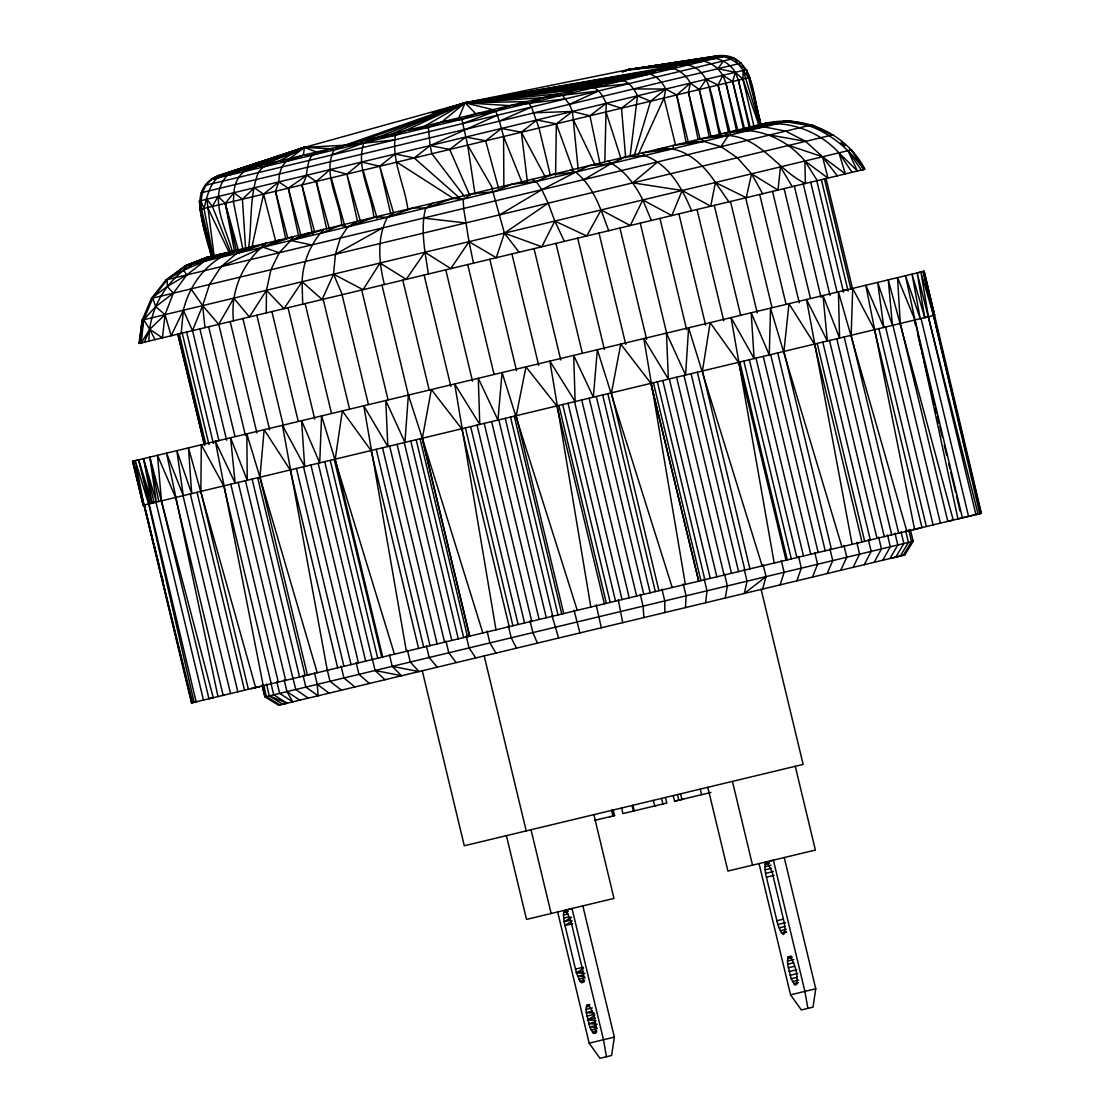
<?xml version="1.0" encoding="UTF-8"?>
<svg xmlns="http://www.w3.org/2000/svg" width="1114" height="1114" viewBox="0 0 1114 1114"><rect width="100%" height="100%" fill="white"/><g stroke="black" fill="none" stroke-linecap="round" stroke-linejoin="round"><path stroke-width="1.5" d="M266.232 312.937L266.483 290.281L270.925 269.727L279.21 252.739L290.782 240.513L292.968 236.767L262.974 247.183L221.045 266.706L209.516 284.46L202.637 305.612L192.471 330.649L183.378 310.235C189.714 283.583 208.402 259.841 234.692 250.747L204.419 261.247L183.629 270.215L166 279.92L151.407 298.413L142.188 320.122L139.027 343.474L864.91 169.203C846.501 133.624 803.988 114.157 765.012 123.431L787.514 121.259L805.714 124.308M233.494 320.804C230.097 290.893 243.131 261.804 266.246 243.172L236.419 253.56L221.045 266.706M622.28 72.145L628.547 69.597L714.171 56.577C726.634 53.778 736.897 63.247 746.45 69.653L749.471 77.479L761.113 125.353C752.841 101.653 755.765 52.08 717.778 55.714L628.547 69.597L465.109 102.794L395.484 135.226C391.223 160.472 404.772 184.966 407.919 209.599M555.58 175.19L556.359 123.849L572.429 111.442L589.919 115.786L606.211 103.324L621.515 108.197L637.514 95.818L650.59 101.221L665.74 89.036L676.671 94.955L688.341 142.272M432.636 203.235L425.645 208.137C420.103 229.79 425.228 252.377 428.361 274.016M604.818 161.669L606.211 103.324C602.939 96.25 598.483 87.491 589.863 86.419L465.109 102.794L304.414 147.41L218.483 175.58C183.142 189.714 208.234 232.408 211.563 257.278M685.458 607.59L686.113 595.809L683.272 584.001M586.103 1009.423L586.716 1005.301L588.471 1004.884C594.11 1012.668 596.7 1023.432 595.21 1032.929L593.456 1033.346L589.766 1027.08L586.284 1012.556L586.103 1009.423L592.314 1007.933M787.501 961.076L788.113 956.954L789.868 956.536C795.507 964.32 798.084 975.084 796.607 984.581L794.853 984.999L791.163 978.733L787.682 964.209L787.501 961.076L793.697 959.586M149.011 341.079C148.357 304.15 173.06 268.906 208.123 257.139L184.966 265.912L166 279.92M563.447 915.054L564.06 910.932L565.815 910.5L570.674 920.192L582.942 971.269L583.625 977.995L582.246 982.813L580.088 981.281L576.398 972.842L564.13 921.765L563.447 915.054L568.098 913.926M764.845 866.692L765.457 862.57L767.212 862.152L772.072 871.844L784.34 922.921L785.022 929.633L783.643 934.465L781.485 932.933L777.781 924.495L765.527 873.418L764.845 866.692L771.041 865.202M211.632 257.264C205.143 232.645 184.994 181.777 225.334 173.937L304.414 147.41L345.034 145.196L394.523 139.918M248.631 247.698C252.029 222.87 249.285 196.343 258.253 172.628C268.85 157.826 289.932 156.851 304.414 147.41L330.496 148.691L334.033 149.972L345.034 145.196L465.109 102.794L676.574 65.615C715.049 57.803 712.069 112.361 720.995 134.153M140.559 338.266L140.851 334.966M141.297 330.023L142.188 320.122L851.486 149.833L864.561 169.3L858.323 161.112M357.608 221.24L347.874 226.81L340.299 238.076L335.411 254.243L333.559 274.169L322.127 299.527L302.103 281.731C302.883 262.055 310.43 243.813 323.631 229.4L290.782 240.513L311.655 244.955M181.178 333.365L183.378 310.235L171.152 335.774L165.053 314.635L155.654 306.656L152.827 298.079L167.351 279.586L186.233 265.605L206.981 257.404L765.29 123.362M832.005 135.017L833.439 134.683L152.827 298.079L143.678 319.76L141.186 342.959L149.722 329.312L165.053 314.635L173.38 293.135L186.818 274.921L204.419 261.247L226.671 252.683L203.667 259.005L186.233 265.605L183.629 270.215L186.818 274.921L167.225 286.479L151.407 298.413M165.053 314.635L162.421 337.862L149.722 329.312L143.678 319.76L155.654 306.656L173.38 293.135L167.225 286.479L167.351 279.586L812.022 124.824L830.473 134.237M705.635 602.744L707 590.796L704.159 578.988M142.188 320.122L139.389 343.391L143.678 319.76M630.106 156.113L637.514 95.818C633.852 88.159 627.725 79.79 618.423 79.567L465.109 102.794L435.351 111.957M285.699 238.647L275.506 191.274L278.779 181.944L279.475 173.951L281.898 166.961L285.852 161.544L304.414 147.41L223.051 174.48L258.88 165.889L262.82 167.072L279.377 160.959L285.852 161.544L303.398 155.194L304.414 147.41L316.599 152.033C303.746 158.606 310.207 175.316 301.908 184.938L312.574 233.982M582.845 905.891L614.357 1037.12L611.6 1055.501L599.959 1058.3L589.153 1043.177L557.654 911.948M784.242 857.543L815.754 988.772L812.997 1007.153L801.356 1009.952L790.55 994.83L759.052 863.587M394.189 212.468L387.435 217.3C376.56 237.895 378.913 262.737 384.4 284.571M725.298 598.037L727.345 585.908L724.504 574.1M638.169 154.762L664.028 97.99L665.74 89.036C661.632 80.821 654.029 73.037 644.198 73.385L465.109 102.794L443.539 109.52M334.033 149.972C321.974 173.923 340.299 200.868 341.761 225.195M698.144 139.64L688.438 92.128L690.388 83.118C685.792 74.415 676.964 67.258 666.687 67.982L465.109 102.794L443.567 109.618M251.736 247.907L263.558 194.142L278.779 181.944L288.303 188.196L300.808 235.026M762.63 589.069L766 576.634L763.16 564.826M625.567 71.073L628.547 69.597L710.648 57.427C720.619 58.457 730.143 63.498 735.282 72.34L732.692 81.503L743.428 128.764M634.298 155.417L650.59 101.221M213.136 256.902L204.001 208.429C207.371 195.967 209.543 181.972 221.783 174.787L304.414 147.41L279.377 160.959M780.162 584.864L784.131 572.276L781.29 560.467M492.123 188.948L504.433 233.146L496.273 257.71L469.008 241.654L463.661 208.457L463.173 199.127L472.183 193.739L493.335 191.887L512.022 184.172L536.238 181.582L551.319 174.731L575.646 172.127L589.292 165.624L611.126 163.605L625.177 157.004L644.63 155.556C668.943 164.078 682.241 188.391 691.627 210.811M796.802 580.867L801.356 568.14L798.515 556.332M812.482 577.094L817.592 564.241L814.752 552.433M658.221 149.081C682.687 144.764 702.99 163.535 715.439 182.501L710.69 206.229L682.172 190.48L671.826 215.559L642.806 199.935C634.896 183.921 623.812 169.3 607.548 161.238M144.388 342.193L149.722 329.312L155.027 339.631M827.131 573.585L832.757 560.607L829.916 548.798M840.694 570.326L846.793 557.237L843.952 545.428M853.087 567.346L859.618 554.159L856.791 542.337M293.4 152.172L304.414 147.41L229.874 172.851C205.77 194.379 226.031 227.409 232.534 252.251M864.269 564.659L871.19 551.374L868.349 539.566M874.17 562.292L881.453 548.91L878.612 537.101M882.761 560.231L890.337 546.779L887.496 534.971M230.807 252.669L212.398 206.424L218.024 196.524L225.279 203.333L238.493 250.817M890.002 558.49L897.828 544.983L894.988 533.174M895.837 557.084L903.872 543.535L901.031 531.726M263.531 684.776L266.357 696.584L279.948 704.953L278.556 705.287L904.846 554.925L913.202 541.293L910.291 529.498M687.756 141.979L703.7 141.381L721.009 146.672L728.319 135.462C761.447 137.997 777.656 169.996 805.352 183.504L804.935 161.001C787.695 140.448 761.085 127.595 734.015 130.881L764.148 126.871L785.676 131.146L805.617 141.353L822.564 156.782L845.387 173.895L838.967 152.841C819.166 131.285 789.241 120.089 760.18 124.601L788.768 120.953C819.946 124.671 846.083 144.333 863.837 169.467L861.331 170.066L847.991 150.669L857.418 171.013L838.967 152.841L852.099 172.28M723.459 60.95L717.931 68.692L722.889 75.32L725.924 83.132L737.746 130.129M234.581 251.764L225.279 203.333L233.954 192.694C234.33 182.278 240.123 171.96 250.065 168.005L304.414 147.41L220.266 175.163M245.623 249.104L242.434 199.211L254.326 187.806L263.558 194.142L275.687 241.056M657.803 161.836L632.766 182.849L682.172 190.48M408.225 130.032L428.361 127.33L441.798 121.969L465.109 102.794L655.881 70.572L673.469 68.483L726.272 55.811L717.834 55.7L716.553 56.006L726.272 55.811M326.639 228.83L316.251 181.485L329.953 169.648L346.9 174.132L361.618 162.045L379.735 166.251L395.205 153.983L414.213 157.965L430.115 145.6L449.708 149.443L465.749 137.05L485.648 140.824L501.523 128.458L521.394 132.232L536.795 119.992L556.359 123.849L573.209 170.456M766 576.634L744.319 593.456L747.034 581.188L744.208 569.379M519.068 252.237L504.433 233.146L548.172 203.166L541.822 189.686L536.238 181.582L531.782 179.424M584.989 973.427L576.398 972.842L583.416 968.317M572.109 920.986L564.923 925.553L572.68 923.687M596.06 1020.73L587.579 1019.937L594.765 1015.369M655.881 70.572L650.256 74.053L465.109 102.794L443.72 109.701M462.199 104.535L465.109 102.794L623.673 80.445L631.694 76.379M571.524 917.351L564.13 921.765L570.34 920.275M499.726 214.793L541.822 189.686L575.646 172.127C593.846 186.428 600.961 209.836 608.704 230.723M214.167 178.755L219.04 175.873M584.001 179.563L611.126 163.605M335.411 254.243L382.631 227.91M219.5 175.344L211.089 179.493L218.734 175.525M225.334 173.937L218.121 177.808L229.874 172.851M462.045 104.284L465.109 102.794L475.372 101.513M211.089 179.493L218.734 175.873M464.413 196.384L431.87 153.732L430.115 145.6L497.359 115.229L495.605 111.191L492.889 109.701L465.109 102.794L443.79 109.826M221.783 174.787L212.412 179.173L673.469 68.483L676.574 65.615L628.547 69.597L714.464 56.508L258.88 165.889L243.632 171.681L242.267 169.871L228.635 175.274L235.527 171.486L304.414 147.41L258.88 165.889M451.992 107.417L465.109 102.794L559.019 93.827L562.389 95.15L569.393 104.354L598.622 90.916L542.936 97.684L465.109 102.794L451.964 107.264M470.289 102.237L465.109 102.794L363.874 142.815L360.156 141.575L465.109 102.794L594.194 87.519L604.456 82.923M522.132 182.724L503.584 136.507L499.378 121.161L531.475 107.041L539.009 128.013L550.511 175.915M279.085 240.095L262.974 247.183L279.21 252.739M207.608 258.142L212.092 256.178L187.946 265.202L197.596 261.595M290.782 240.513L307.854 233.188M458.815 105.496L465.109 102.794L470.233 102.377M254.535 245.985L236.419 253.56L243.994 248.519L220.029 257.501M562.389 95.15L574.685 90.067M321.097 233.23L340.243 225.418L347.874 226.81L375.613 216.924L387.435 217.3L413.224 207.886L425.645 208.137L452.326 198.501L463.173 199.127M187.946 265.202L207.26 257.334L184.966 265.912L192.555 264.088M290.141 153.036L304.414 147.41L228.732 172.962M565.94 98.77L509.794 105.649L495.605 111.191L475.859 113.795L461.934 119.268L441.798 121.969M375.766 137.83L395.484 135.226L391.822 133.972L465.109 102.794L526.49 101.639L528.83 103.212L542.936 97.684M208.123 257.139L186.233 265.605L785.802 121.663L808.834 125.576M331.401 155.069L363.874 142.815C355.477 167.504 371.672 193.042 373.831 217.495M475.01 194.031L467.671 145.14L462.756 123.543L495.605 111.191M768.228 863.002L764.984 864.227L769.649 863.099M200.826 260.384L212.092 256.178M285.1 154.567L304.414 147.41L232.366 172.252M242.267 169.871L304.414 147.41L274.893 157.896M330.496 148.691L312.282 155.194L303.398 155.194M210.671 256.526L203.667 259.005L204.419 261.247M565.815 910.5L571.997 908.495L603.496 1039.738L606.476 1056.74M767.212 862.152L773.381 860.147L804.893 991.376L807.873 1008.379M214.626 255.566L203.667 259.005L219.973 254.284M431.926 113.141L440.225 110.565M904.777 554.939L903.245 555.301L911.544 541.696L908.704 529.874M201.091 192.778L741.2 63.108L739.807 63.442M205.241 227.353L211.883 257.209L200.255 209.335L749.583 77.451L761.085 125.353L749.471 77.479L746.812 72.995M810.672 125.144L812.022 124.824M850.01 150.181L851.486 149.833L863.837 169.467M322.127 299.527L323.185 299.262L349.518 408.935M205.658 443.748L204.308 444.068M737.44 362.579L739.78 362.022L787.278 559.896M211.66 698.088L212.677 697.851M222.995 695.373L223.775 695.178L222.619 695.456M259.144 686.697L259.854 686.516L254.438 687.825M143.971 505.06L191.483 702.934L196.134 701.82L138.679 459.831L132.622 461.28L143.233 505.241L143.971 505.06L135.226 460.653L148.622 503.946L194.115 702.307M469.648 636.15L422.136 438.275L420.034 438.791L467.532 636.665L469.648 636.15L422.331 438.234L408.351 395.08L404.939 442.411L385.792 400.497L387.839 446.519L363.763 405.788L406.401 651.342M530.236 621.612L531.712 621.25L484.214 423.376M858.797 542.727L858.031 542.908M908.899 530.696L910.556 530.292M912.993 529.721L914.204 529.428M976.727 514.417L981.378 513.303L924.105 271.259L132.622 461.28L143.344 505.213L934.493 315.276L924.105 271.259L918.047 272.721M949.852 520.865L949.086 521.046L953.236 520.057L888.262 279.865L892.439 325.372L877.665 282.413L883.82 327.446L865.787 285.268L914.58 529.331M917.24 528.69L915.262 529.164L920.624 527.883M913.202 541.293L264.923 696.932L262.096 685.11L265.007 696.904L278.625 705.259M609.706 816.757L610.569 816.548M614.594 815.587L613.466 815.852L612.129 810.268L613.257 810.003L614.594 815.587L594.486 820.405M205.101 185.397L734.265 58.36L748.524 77.701M212.036 257.167L200.255 209.335L199.392 200.993L746.45 69.653L760.848 125.409M200.255 209.335L201.188 209.112L199.392 200.993M784.688 121.941L788.768 120.953L761.6 124.253M140.099 343.223L142.606 342.625M204.572 445.516L177.836 334.158L179.493 333.768M850.845 288.846L852.502 288.456M213.039 441.979L218.929 440.559M843.173 290.698L847.754 289.598M685.375 584.363L643.808 338.559L668.386 379.164L669.347 378.927L716.845 576.801M974.513 514.947L957.984 518.915L905.473 275.743L920.234 318.701L912.032 274.169L924.731 317.615L928.394 316.738L920.93 272.025L933.532 315.513L981.044 513.373M194.783 702.14L196.941 701.625M250.887 688.675L256.29 687.38M310.722 674.304L307.45 675.098L259.938 477.224L246.848 433.861L247.238 480.273L230.57 437.774L235.165 483.17L215.378 441.409L263.238 685.709M947.917 521.338L948.975 521.073M191.483 702.934L981.378 513.303M262.291 685.932L263.948 685.542M913.717 529.54L916.321 528.913M951.899 520.377L953.111 520.085M270.897 683.007L273.738 694.816L287.064 703.24L282.775 704.271L269.31 695.874L266.469 684.066M890.643 558.337L900.265 556.025L908.453 542.434L905.612 530.626M900.627 555.942L903.468 555.259M673.246 795.591L674.597 801.175L710.899 792.458M655.547 805.756L656.369 805.561M674.597 801.175L682.896 799.184M564.06 910.932L567.165 910.18M765.457 862.57L768.563 861.832M563.587 912.575L568.251 911.461M563.628 918.187L569.839 916.697M765.026 869.839L771.222 868.349M765.527 873.418L773.283 871.552M766.307 877.205L774.063 875.339M575.381 969.11L583.137 967.244M776.764 920.763L782.975 919.273M576.398 972.842L582.594 971.352M777.781 924.495L785.537 922.629M583.778 974.778L577.567 976.268L584.502 976.421M778.965 927.906L785.175 926.416M578.834 979.136L585.031 977.646M780.232 930.789L786.428 929.299M580.088 981.281L584.739 980.167M786.136 931.805L781.485 932.933L786.637 932.348M581.257 982.534L584.363 981.796M586.716 1005.301L589.821 1004.563M791.219 956.202L788.113 956.954L791.581 956.634M586.256 1006.945L589.348 1006.207M787.64 958.597L792.305 957.483M592.495 1011.066L586.284 1012.556L594.403 1013.253M787.682 964.209L793.892 962.719M586.786 1016.149L594.542 1014.283M788.183 967.801L794.393 966.311M587.579 1019.937L595.336 1018.071M788.963 971.575L796.733 969.723M594.792 1022.165L588.596 1023.655L597.188 1024.239M789.993 975.307L797.749 973.455M595.976 1025.59L589.766 1027.08L596.7 1027.233M791.163 978.733L797.373 977.243M591.033 1029.963L597.243 1028.473M792.43 981.601L798.627 980.111M592.286 1032.093L596.937 1030.979M793.683 983.746L798.334 982.632M593.456 1033.346L596.561 1032.608M589.153 1043.177L614.357 1037.12M790.55 994.83L815.754 988.772M650.924 383.355L698.715 581.16L650.924 383.355L620.749 344.087L611.447 392.838L658.945 590.712M749.471 77.479L760.681 125.45M767.295 123.64L760.876 124.657M635.481 69.054L628.547 69.597L705.998 58.541L715.745 58.332L628.547 69.597L635.467 69.374M700.233 59.933L704.076 61.145L693.381 61.576L628.547 69.597L704.076 61.145L711.484 63.832L717.931 68.692L735.282 72.34L742.899 79.052L759.191 125.812M643.836 67.717L628.547 69.597L635.37 68.873M647.234 67.286L650.632 66.868M749.137 130.463L724.211 133.234L728.319 135.462L701.026 138.79L703.7 141.381L673.469 145.419L672.953 148.761L642.096 152.952L644.63 155.556M594.194 87.519L628.895 83.647M770.651 123.111L787.514 121.259M638.768 68.511L643.878 67.968M763.299 123.849L785.802 121.663L765.012 123.431M755.668 125.673L778.101 123.515L749.778 127.093L764.148 126.871L742.551 128.82M710.648 57.427L723.181 56.549L714.171 56.577M470.233 102.585L465.109 102.794L424.907 126.021L428.361 127.33L430.115 145.6M721.956 56.243L724.949 56.132L716.734 55.965L724.949 56.132M534.205 112.793L572.429 111.442L578.18 169.272M775.539 123.097L778.825 123M713.197 135.88L728.319 135.462M633.643 88.925L665.74 89.036M470.205 102.934L465.109 102.794L458.815 117.889L461.934 119.268L462.756 123.543M509.794 105.649L465.109 102.794L475.859 113.795M423.501 218.093L465.652 222.967M769.621 135.003L805.617 141.353M389.399 654.559L392.239 666.367L418.975 671.575L410.286 662.036L407.446 650.214M372.271 658.666L375.112 670.475L401.541 675.752L392.239 666.367M726.537 56.633L732.915 58.68M788.67 145.419L822.564 156.782L837.324 175.831M504.433 233.146L541.808 246.779L554.828 221.059L548.172 203.166M570.521 170.122L575.646 172.127M269.31 695.874L287.064 703.24M816.771 127.971L821.338 130.087M685.486 63.47L688.382 64.904M396.807 162.143L453.384 198.445M284.14 679.818L286.98 691.641L299.861 700.163M721.009 146.672L737.343 157.742L751.56 173.826L762.644 193.766M308.313 698.144L295.739 689.538L292.898 677.716M314.454 672.55L317.295 684.358L329.145 693.145M242.434 199.211L233.954 192.694L233.341 201.397L242.963 249.745M341.427 690.193L329.995 681.308L327.168 669.5M354.865 686.962L343.92 677.966L341.079 666.158M841.014 142.606L844.872 145.85M369.416 683.467L358.973 674.346L356.146 662.538M414.213 157.965L459.817 198.181M375.112 670.475L384.998 679.721M190.995 288.916L202.637 305.612L218.692 324.355L233.815 298.12L249.369 316.989L266.483 290.281L284.028 308.662L302.103 281.731L302.688 304.192M437.217 667.189L429.168 657.497L426.328 645.688M212.398 206.424L206.856 199.211L214.194 256.652M456.183 662.635L448.789 652.79L445.948 640.982M728.932 201.857L715.439 182.501L746.269 197.693L751.56 173.826L777.99 190.076L780.482 166.877L792.249 186.651M528.83 103.212L531.475 107.041M475.775 657.928L469.064 647.916L466.237 636.108M817.272 180.649L804.935 161.001L827.939 178.087L822.564 156.782M495.911 653.096L489.909 642.917L487.069 631.109M467.671 145.14L492.75 188.572M286.98 691.641L292.759 701.876L279.642 693.395L276.801 681.587M544.788 176.082L521.394 132.232L527.34 181.471M516.492 648.167L511.215 637.807L508.374 625.984M573.348 119.769L595.224 165.178M207.636 207.566L229.414 253.003M564.38 241.362L554.828 221.059L586.716 236.001L601.142 209.933L630.273 225.543L642.806 199.935L651.342 220.488M449.708 149.443L469.76 195.298M537.421 643.14L532.868 632.599L530.041 620.79M569.393 104.354L572.429 111.442M342.277 294.681L333.559 274.169L363.067 289.696L380.041 263.015L406.192 279.336L424.921 252.237L450.822 268.627L469.008 241.654L473.492 263.183M204.001 208.429L200.785 200.659L201.537 209.028L212.412 257.083M735.282 72.34L738.359 80.152L750.182 127.428M558.601 638.043L551.959 615.527M497.359 115.229L499.378 121.161M605.988 111.929L621.125 158.954M577.261 610.319L502.08 372.577L497.958 420.075L478.296 378.3L479.772 424.448L454.679 383.968L495.981 629.828M672.215 587.524L597.341 349.712L593.344 397.183L573.696 355.394L575.13 401.555L549.87 361.103L590.81 607.06M482.849 632.989L422.331 438.234L431.341 389.566L461.711 428.779L509.209 626.653M762.171 565.926L688.605 327.808L685.57 375.042L666.464 333.114L668.386 379.164M394.453 654.21L321.584 415.912L319.718 462.867L301.588 420.716L304.693 466.474L282.427 425.325L327.293 670.322M841.919 546.779L770.54 308.132L769.273 354.934L751.198 312.769L754.122 358.583L731.049 317.615L774.202 563.03M393.548 212.76L379.735 166.251L390.694 213.735M760.194 125.576L743.177 70.447L742.899 79.052L753.983 126.509M143.553 458.662L154.108 502.623L152.075 503.11L138.679 459.831L150.251 503.556L152.075 503.11L143.553 458.662L156.35 502.094L149.833 457.144L213.247 697.712L208.959 698.743L161.46 500.868L157.492 455.306L175.622 497.471L223.134 695.331M363.08 170.247L377.159 218.469M317.212 672.745L259.938 477.224L264.157 429.712L290.169 469.969L337.681 667.829M360.268 220.753L346.9 174.132L357.51 221.407M906.824 531.197L838.41 291.84L839.594 338.057L822.995 295.544L827.354 340.995L806.508 299.499L852.113 544.328M331.262 177.878L344.88 226.226M579.934 632.933L574.044 610.221M255.621 687.533L188.461 447.87L191.705 493.599L176.847 450.669L183.281 495.633L166.515 453.147L217.968 696.57M329.173 228.217L316.251 181.485L306.837 175.204L288.303 188.196L298.538 235.569M485.648 140.824L498.612 188.363M301.908 184.938L314.608 231.712M275.506 191.274L287.816 238.145M928.394 316.738L975.906 514.612L978.078 514.083L917.184 272.93L924.731 317.615M744.5 128.5L732.692 81.503L722.889 75.32L718.07 85.012L728.445 132.357M730.324 133.68L718.07 85.012L706.22 79.317L699.286 89.524L709.228 136.966M711.122 136.813L699.286 89.524L690.388 83.118L676.671 94.955L686.127 142.522M688.438 92.128L700.205 139.431M153.05 540.443L144.305 504.976L191.817 702.85M153.885 543.827L159.72 567.458M161.809 575.91L163.062 580.965M192.569 702.669L133.207 461.14L143.233 505.241L135.003 467.866M664.028 97.99L675.613 145.335M921.055 318.507L968.567 516.367M962.426 517.843L914.928 319.969L897.536 277.637L900.293 323.492L947.791 521.366M914.26 320.136L915.471 325.204M917.504 333.671L921.153 348.891M921.974 352.261L923.186 357.343M923.993 360.727L925.623 367.495M926.43 370.865L928.867 381.016M930.9 389.468L934.549 404.688M935.37 408.072L936.582 413.155M937.403 416.539L939.018 423.292M939.826 426.676L942.263 436.827M944.296 445.28L946.733 455.431M948.766 463.884L949.977 468.966M950.799 472.35L955.673 492.639M956.48 496.022L960.129 511.242M892.913 325.26L940.411 523.134M885.588 327.015L933.1 524.889M878.849 328.63L926.347 526.504M921.96 527.563L874.462 329.688L852.697 288.415L851.18 335.272L898.692 533.146M852.851 289.891L826.031 178.546L824.444 178.922L850.776 288.596M821.352 179.66L848.088 291.033M816.785 180.76L843.507 292.133M810.727 182.223L837.06 291.896M844.175 336.957L891.687 534.831M803.25 184.019L829.986 295.377M836.781 338.74L884.293 536.6M794.352 186.149L821.088 297.508M829.498 340.48L876.996 538.354M822.814 342.095L870.312 539.956M784.103 188.614L810.435 298.287M817.175 343.432L864.687 541.307M861.999 541.961L814.487 344.087L788.991 303.704L783.936 351.425L831.434 549.299M772.531 191.385L799.267 302.743M759.692 194.477L786.024 304.15M745.67 197.832L772.002 307.506M777.711 352.915L825.223 550.789M770.665 354.6L818.177 552.474M730.492 201.481L757.228 312.839M763.257 356.383L810.769 554.257M756.002 358.123L803.5 555.997M714.255 205.38L740.587 315.053M749.374 359.725L796.886 557.585M743.846 361.047L791.344 558.922M786.011 560.203L738.512 362.329L710.161 322.628L702.433 370.99L749.945 568.864M697.03 209.516L723.766 320.874M678.899 213.874L705.635 325.232M761.127 589.376L803.138 764.413L464.287 845.763L422.262 670.739M795.271 766.307L815.378 850.066L727.915 871.064L707.808 787.306M697.378 372.201L744.876 570.076M659.948 218.414L686.684 329.786M691.084 373.719L738.582 571.579M683.982 375.418L731.494 573.292M640.244 223.148L666.576 332.821M676.574 377.2L724.072 575.075M662.788 380.501L710.286 578.375M657.357 381.81L704.856 579.684M619.913 228.036L646.649 339.394M653.403 382.756L700.915 580.631M732.427 781.387L752.535 865.16M599.026 233.049L625.748 344.407M577.679 238.173L604.415 349.531M661.939 589.125L664.766 600.933L664.835 612.547M607.826 393.702L655.324 591.576M700.26 789.116L701.597 794.7M602.646 394.941L650.158 592.815M596.282 396.473L643.781 594.347M555.983 243.381L582.316 353.054M640.244 594.333L643.07 606.141L643.878 617.574M589.153 398.185L636.651 596.06M680.57 793.836L681.907 799.42M677.493 794.574L678.83 800.158M581.731 399.968L629.229 597.842M574.532 401.694L622.044 599.569M534.038 248.645L560.774 360.003M618.284 599.597L622.684 622.67M665.448 797.471L666.799 803.055L622.949 813.582L621.612 807.998M568.043 403.254L615.555 601.128M661.549 798.404L662.9 803.988M562.709 404.535L610.221 602.409M558.894 405.454L606.392 603.328M653.361 800.367L654.712 805.951M604.345 603.816L556.833 405.942L525.975 366.854L516.228 415.689L563.74 613.563M511.939 253.95L538.675 365.308M596.199 604.902L601.337 627.795M632.919 805.283L634.27 810.867M632.042 805.492L633.379 811.076M489.798 259.27L516.534 370.628M611.572 810.407L612.909 815.991M514.264 416.163L561.762 614.037M510.518 417.068L558.017 614.928M505.241 418.335L552.753 616.195M467.713 264.575L494.031 374.248M593.873 814.654L613.981 898.413L526.518 919.412L506.41 835.653M498.807 419.881L546.306 617.741M491.622 421.593L539.134 619.468M445.781 269.839L472.517 381.197M477.057 425.102L524.555 622.977M470.637 426.634L518.149 624.508M465.401 427.887L512.913 625.762M424.114 275.033L450.85 386.391M402.808 280.143L429.141 389.816M531.03 829.735L551.152 913.508M484.186 655.868L526.212 830.891M381.977 285.156L408.713 396.514M416.163 439.724L463.661 637.584M410.788 441.005L458.286 638.879M404.271 442.564L451.783 640.439M361.702 290.016L388.02 399.689M397.071 444.305L444.57 642.165M389.649 446.087L437.161 643.948M382.534 447.786L430.032 645.66M342.068 294.737L368.4 404.41M376.198 449.318L423.696 647.178M418.572 648.418L371.059 450.543L342.332 410.941L335.217 459.149L382.729 657.023M305.139 303.593L331.471 413.266M334.214 459.386L381.726 657.26M330.217 460.347L377.73 658.221M288.011 307.715L314.747 419.073M324.745 461.669L372.257 659.53M318.172 463.243L365.671 661.117M310.917 464.984L358.429 662.858M271.886 311.586L298.218 421.259M303.509 466.766L351.021 664.626M296.435 468.465L343.947 666.325M256.819 315.192L283.555 426.565M242.908 318.534L269.644 429.907M230.194 321.584L256.93 432.956M257.668 477.767L305.166 675.641M218.762 324.341L245.498 435.699M303.022 675.293L305.849 687.101L318.089 695.79L317.295 684.358M252.098 479.104L299.596 676.978M208.638 326.764L234.97 436.437M245.442 480.705L292.954 678.579M238.173 482.446L285.685 680.32M199.893 328.867L226.629 440.225M230.779 484.228L278.277 682.088M192.541 330.635L218.873 440.308M271.245 683.787L223.747 485.913L201.314 444.792L200.868 491.399L248.38 689.274M186.637 332.042L213.373 443.414M208.945 444.472L182.209 333.114L179.27 333.824L205.603 443.497M177.906 334.144L204.238 443.818M197.025 492.318L244.537 690.193M190.313 493.934L237.825 691.808M183.016 495.688L230.528 693.562M155.946 502.191L203.458 700.065M926.709 284.947L923.52 271.398L934.604 315.248L923.228 271.468L979.791 513.679M928.7 293.414L929.884 298.496M930.691 301.88L932.279 308.648M933.866 315.429L955.687 408.56M957.664 417.04L961.243 432.274M963.22 440.74L965.601 450.905M225.279 203.333L236.488 251.304M738.359 80.152L749.318 127.637M725.924 83.132L736.479 130.435M709.186 87.157L719.352 134.543M589.919 115.786L600.084 164.009M149.833 457.144L158.801 501.509M202.637 305.612L204.99 327.641M621.515 108.197L625.664 157.868M503.584 136.507L503.862 185.899"/></g></svg>
